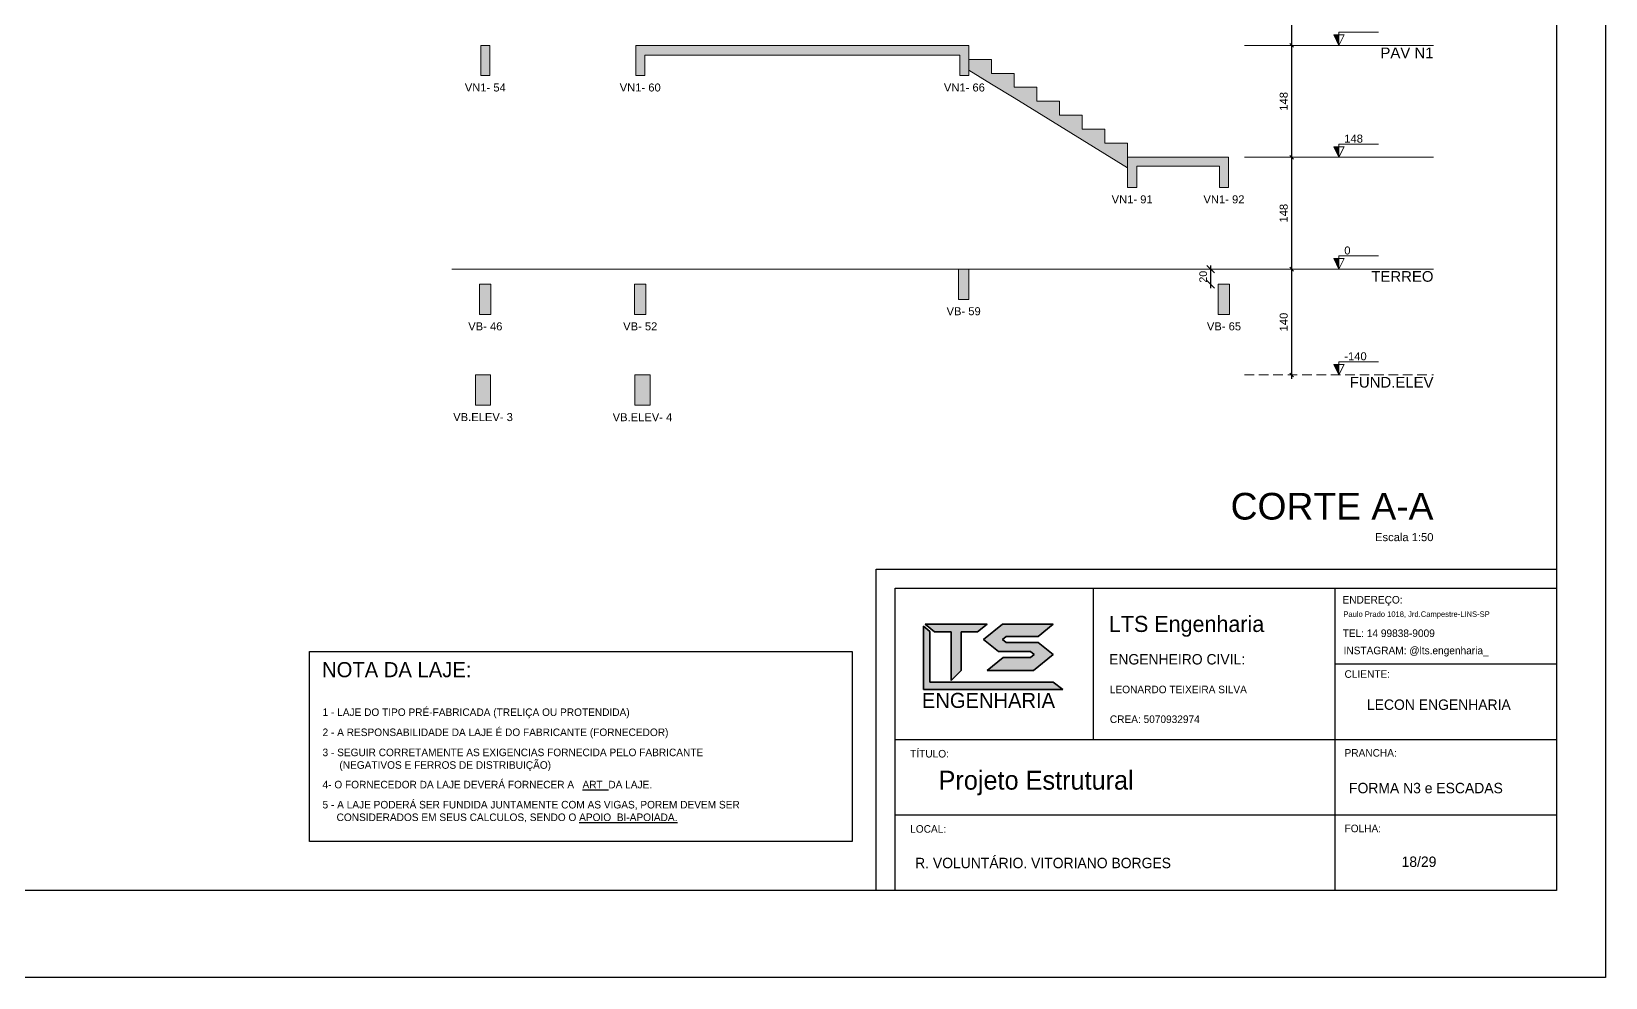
# Model space of a CAD drawing. Header units: millimetres. Extents: x -8 to 605, y -494 to 220.
# Drawn here: x 34.38 to 76.04, y -494.08 to -469.05 of the extents above; entities that cross this region are included whole.
import ezdxf

# ---------------------------------------------------------------- set-up
doc = ezdxf.new("R2010")
doc.units = ezdxf.units.MM
doc.header["$MEASUREMENT"] = 0
doc.linetypes.add('DASHED', pattern=[1.905, 1.27, -0.635])
doc.linetypes.add('NULL', pattern=[0])
for name, color, linetype, lineweight in [('Cotas', 1, 'Continuous', 0), ('FO-Cotas', 5, 'Continuous', 5), ('FO-Elementos cortados', 159, 'Continuous', 5), ('FO-Hachuras', 153, 'Continuous', 5), ('FO-Indicações', 7, 'Continuous', 5), ('FO-Níveis', 9, 'DASHED', 5), ('FO-Textos das vigas', 7, 'Continuous', 5), ('FO-Títulos', 1, 'Continuous', 20)]:
    doc.layers.add(name, color=color, linetype=linetype, lineweight=lineweight)
for name, color, linetype in [('FOLHA', 7, 'Continuous'), ('TEXTO-VB', 1, 'Continuous'), ('Textos', 7, 'Continuous')]:
    doc.layers.add(name, color=color, linetype=linetype)
doc.styles.add('Arial', font='arial.ttf')
doc.dimstyles.new('UM_50.000000', dxfattribs={"dimtxt": 0.18, "dimasz": 0.1, "dimexe": 0.1, "dimexo": 0.2, "dimgap": 0, "dimtad": 1, "dimtih": 1, "dimtoh": 1, "dimdec": 1, "dimlfac": 50, "dimzin": 0, "dimdsep": 46, "dimtxsty": 'Standard', "dimcen": 0.09, "dimdle": 0.1, "dimadec": 1, "dimazin": 2, "dimtfac": 1, "dimtdec": 4, "dimtofl": 0, "dimtmove": 0, "dimatfit": 3, "dimfxl": 1, "dimtolj": 1, "dimarcsym": 0})

# ---------------------------------------------------------------- blocks, each defined once
blk = doc.blocks.new('_Oblique')
at = {"color": 0, "linetype": 'ByBlock', "lineweight": -2}
blk.add_line((-0.5, -0.5), (0.5, 0.5), dxfattribs=at)
blk = doc.blocks.new('*D4070')
at = {"layer": 'Defpoints', "color": 0, "linetype": 'Continuous', "transparency": 16777216}
for p in [(67.74, -475.333), (67.74, -475.333), (67.74, -478.133)]:
    blk.add_point(p, dxfattribs=at)
at = {"layer": 'FO-Cotas', "color": 0, "linetype": 'Continuous', "lineweight": -2, "transparency": 16777216}
blk.add_line((67.74, -478.233), (67.74, -475.233), dxfattribs=at)
at = {"layer": 'FO-Cotas', "color": 0, "linetype": 'Continuous', "lineweight": -2, "transparency": 16777216, "xscale": 0.1, "yscale": 0.1, "zscale": 0.1}
for p, rotation in [((67.74, -475.333), 90), ((67.74, -478.133), 270)]:
    blk.add_blockref('_Oblique', p, dxfattribs=dict(at, rotation=rotation))
at = {"layer": 'FO-Cotas', "color": 7, "linetype": 'Continuous', "transparency": 16777216, "insert": (67.528, -476.733), "char_height": 0.2118, "attachment_point": 5, "rotation": 90, "style": 'Arial'}
blk.add_mtext('\\A1;140', dxfattribs=at)
blk = doc.blocks.new('*D4071')
at = {"layer": 'Defpoints', "color": 0, "linetype": 'Continuous', "transparency": 16777216}
for p in [(67.74, -472.373), (67.74, -472.373), (67.74, -475.333)]:
    blk.add_point(p, dxfattribs=at)
at = {"layer": 'FO-Cotas', "color": 0, "linetype": 'Continuous', "lineweight": -2, "transparency": 16777216}
blk.add_line((67.74, -475.433), (67.74, -472.273), dxfattribs=at)
at = {"layer": 'FO-Cotas', "color": 0, "linetype": 'Continuous', "lineweight": -2, "transparency": 16777216, "xscale": 0.1, "yscale": 0.1, "zscale": 0.1}
for p, rotation in [((67.74, -472.373), 90), ((67.74, -475.333), 270)]:
    blk.add_blockref('_Oblique', p, dxfattribs=dict(at, rotation=rotation))
at = {"layer": 'FO-Cotas', "color": 7, "linetype": 'Continuous', "transparency": 16777216, "insert": (67.528, -473.853), "char_height": 0.2118, "attachment_point": 5, "rotation": 90, "style": 'Arial'}
blk.add_mtext('\\A1;148', dxfattribs=at)
blk = doc.blocks.new('*D4072')
at = {"layer": 'Defpoints', "color": 0, "linetype": 'Continuous', "transparency": 16777216}
for p in [(67.74, -469.413), (67.74, -469.413), (67.74, -472.373)]:
    blk.add_point(p, dxfattribs=at)
at = {"layer": 'FO-Cotas', "color": 0, "linetype": 'Continuous', "lineweight": -2, "transparency": 16777216}
blk.add_line((67.74, -472.473), (67.74, -469.313), dxfattribs=at)
at = {"layer": 'FO-Cotas', "color": 0, "linetype": 'Continuous', "lineweight": -2, "transparency": 16777216, "xscale": 0.1, "yscale": 0.1, "zscale": 0.1}
for p, rotation in [((67.74, -469.413), 90), ((67.74, -472.373), 270)]:
    blk.add_blockref('_Oblique', p, dxfattribs=dict(at, rotation=rotation))
at = {"layer": 'FO-Cotas', "color": 7, "linetype": 'Continuous', "transparency": 16777216, "insert": (67.528, -470.893), "char_height": 0.2118, "attachment_point": 5, "rotation": 90, "style": 'Arial'}
blk.add_mtext('\\A1;148', dxfattribs=at)
blk = doc.blocks.new('*D4073')
at = {"layer": 'Defpoints', "color": 0, "linetype": 'Continuous', "transparency": 16777216}
for p in [(67.74, -466.453), (67.74, -466.453), (67.74, -469.413)]:
    blk.add_point(p, dxfattribs=at)
at = {"layer": 'FO-Cotas', "color": 0, "linetype": 'Continuous', "lineweight": -2, "transparency": 16777216}
blk.add_line((67.74, -469.513), (67.74, -466.353), dxfattribs=at)
at = {"layer": 'FO-Cotas', "color": 0, "linetype": 'Continuous', "lineweight": -2, "transparency": 16777216, "xscale": 0.1, "yscale": 0.1, "zscale": 0.1}
for p, rotation in [((67.74, -466.453), 90), ((67.74, -469.413), 270)]:
    blk.add_blockref('_Oblique', p, dxfattribs=dict(at, rotation=rotation))
at = {"layer": 'FO-Cotas', "color": 7, "linetype": 'Continuous', "transparency": 16777216, "insert": (67.528, -467.933), "char_height": 0.2118, "attachment_point": 5, "rotation": 90, "style": 'Arial'}
blk.add_mtext('\\A1;148', dxfattribs=at)
blk = doc.blocks.new('*D4081')
at = {"layer": 'Cotas', "color": 0, "lineweight": -2, "transparency": 16777216}
blk.add_line((65.596, -475.833), (65.596, -475.233), dxfattribs=at)
at = {"layer": 'Defpoints', "color": 0, "transparency": 16777216}
for p in [(65.449, -475.333), (65.596, -475.333), (65.449, -475.733)]:
    blk.add_point(p, dxfattribs=at)
at = {"layer": 'Cotas', "color": 0, "lineweight": -2, "transparency": 16777216, "xscale": 0.2, "yscale": 0.2, "zscale": 0.2}
for p, rotation in [((65.596, -475.333), 90), ((65.596, -475.733), 270)]:
    blk.add_blockref('_Oblique', p, dxfattribs=dict(at, rotation=rotation))
at = {"layer": 'Cotas', "transparency": 16777216, "insert": (65.396, -475.533), "char_height": 0.2, "attachment_point": 5, "rotation": 90, "style": 'Arial'}
blk.add_mtext('\\A1;20', dxfattribs=at)

msp = doc.modelspace()

# ---------------------------------------------------------------- hatches: boundary and pattern name
h = msp.add_hatch(color=7)
h.dxf.hatch_style = 1
h.paths.add_polyline_path([(58.1611, -484.9165), (57.9936, -484.7824), (57.9936, -486.4579), (61.6797, -486.4579), (61.4284, -486.2569), (58.1611, -486.2569)])
h.paths.add_polyline_path([(58.9904, -484.9288), (59.4261, -484.9288), (59.6774, -484.7277), (59.5936, -484.7277), (58.0354, -484.7277), (58.2867, -484.9288), (58.7223, -484.9288), (58.7223, -486.2182), (58.9904, -485.9501)])
h.paths.add_polyline_path([(60.1827, -485.2105), (60.0819, -485.1298), (60.1827, -485.0491), (61.0266, -485.0491), (61.4284, -484.7277), (60.0819, -484.7277), (59.5792, -485.1298), (59.981, -485.4513), (60.8249, -485.4513), (60.9257, -485.532), (60.8249, -485.6127), (60.0992, -485.6127), (59.6774, -485.9501), (60.9057, -485.9501), (61.4284, -485.532), (61.0266, -485.2105)])
at = {"layer": 'FO-Hachuras', "linetype": 'Continuous', "ltscale": 0.2}
for points in [[(46.2761, -470.2127), (46.5161, -470.2127), (46.5161, -469.4127), (46.2761, -469.4127), (46.2761, -470.2127)], [(50.3761, -470.2127), (50.6161, -470.2127), (50.6161, -469.4127), (50.3761, -469.4127), (50.3761, -470.2127)], [(50.4961, -469.6727), (59.0761, -469.6727), (59.0761, -469.4127), (50.4961, -469.4127), (50.4961, -469.6727)], [(58.9561, -470.2127), (59.1961, -470.2127), (59.1961, -469.4127), (58.9561, -469.4127), (58.9561, -470.2127)], [(59.1961, -470.0647), (59.7961, -470.4347), (59.7961, -469.7827), (59.1961, -469.7827), (59.1961, -470.0647)], [(59.7961, -470.4347), (60.3961, -470.8047), (60.3961, -470.1527), (59.7961, -470.1527), (59.7961, -470.4347)], [(60.3961, -470.8047), (60.9961, -471.1747), (60.9961, -470.5227), (60.3961, -470.5227), (60.3961, -470.8047)], [(60.9961, -471.1747), (61.5961, -471.5447), (61.5961, -470.8927), (60.9961, -470.8927), (60.9961, -471.1747)], [(61.5961, -471.5447), (62.1961, -471.9147), (62.1961, -471.2627), (61.5961, -471.2627), (61.5961, -471.5447)], [(62.1961, -471.9147), (62.7961, -472.2847), (62.7961, -471.6327), (62.1961, -471.6327), (62.1961, -471.9147)], [(62.7961, -472.2847), (63.3961, -472.6547), (63.3961, -472.0027), (62.7961, -472.0027), (62.7961, -472.2847)], [(63.3961, -473.1727), (63.6361, -473.1727), (63.6361, -472.3727), (63.3961, -472.3727), (63.3961, -473.1727)], [(63.5161, -472.6127), (65.9461, -472.6127), (65.9461, -472.3727), (63.5161, -472.3727), (63.5161, -472.6127)], [(65.8261, -473.1727), (66.0661, -473.1727), (66.0661, -472.3727), (65.8261, -472.3727), (65.8261, -473.1727)], [(58.9161, -476.1327), (59.1961, -476.1327), (59.1961, -475.3327), (58.9161, -475.3327), (58.9161, -476.1327)], [(46.2461, -476.5327), (46.5461, -476.5327), (46.5461, -475.7327), (46.2461, -475.7327), (46.2461, -476.5327)], [(50.3461, -476.5327), (50.6461, -476.5327), (50.6461, -475.7327), (50.3461, -475.7327), (50.3461, -476.5327)], [(65.7961, -476.5327), (66.0961, -476.5327), (66.0961, -475.7327), (65.7961, -475.7327), (65.7961, -476.5327)], [(46.1361, -478.9327), (46.5361, -478.9327), (46.5361, -478.1327), (46.1361, -478.1327), (46.1361, -478.9327)], [(50.3561, -478.9327), (50.7561, -478.9327), (50.7561, -478.1327), (50.3561, -478.1327), (50.3561, -478.9327)]]:
    msp.add_hatch(color=153, dxfattribs=at).paths.add_polyline_path(points)
at = {"layer": 'FO-Indicações', "linetype": 'Continuous', "ltscale": 0.2}
for points in [[(68.9902, -469.4127), (68.9902, -469.1327), (68.8502, -469.1327), (68.9902, -469.4127)], [(68.9902, -472.3727), (68.9902, -472.0927), (68.8502, -472.0927), (68.9902, -472.3727)], [(68.9902, -475.3327), (68.9902, -475.0527), (68.8502, -475.0527), (68.9902, -475.3327)], [(68.9902, -478.1327), (68.9902, -477.8527), (68.8502, -477.8527), (68.9902, -478.1327)]]:
    msp.add_hatch(color=7, dxfattribs=at).paths.add_polyline_path(points)

# ---------------------------------------------------------------- linework, layer by layer
at = {"color": 7}
for p, q in [((76.0444, -375.1755), (76.0444, -494.0755)), ((74.7444, -377.4755), (74.7444, -491.7755)), ((56.7444, -483.2755), (74.7444, -483.2755)), ((56.7444, -483.7755), (56.7444, -483.2755)), ((56.7444, -491.7755), (56.7444, -483.7755)), ((57.2444, -491.7755), (57.2444, -483.7755)), ((57.2444, -483.7755), (74.7444, -483.7755)), ((62.4944, -487.7755), (62.4944, -483.7755)), ((68.8782, -483.7755), (68.8782, -491.7755)), ((74.7444, -483.7755), (74.7444, -491.7755)), ((57.9936, -484.7824), (57.9936, -486.4579)), ((58.1611, -484.9165), (57.9936, -484.7824)), ((57.9936, -484.7824), (57.9936, -486.4579)), ((58.0354, -484.7277), (58.2867, -484.9288)), ((59.6774, -484.7277), (58.0354, -484.7277)), ((58.1611, -486.2569), (58.1611, -484.9165)), ((59.4261, -484.9288), (59.6774, -484.7277)), ((60.0819, -484.7277), (59.5792, -485.1298)), ((61.4284, -484.7277), (60.0819, -484.7277)), ((61.0266, -485.0491), (61.4284, -484.7277)), ((58.2867, -484.9288), (58.7223, -484.9288)), ((58.7223, -484.9288), (58.7223, -486.2182)), ((58.9904, -485.9501), (58.9904, -484.9288)), ((58.9904, -484.9288), (59.4261, -484.9288)), ((59.5792, -485.1298), (59.981, -485.4513)), ((60.0819, -485.1298), (60.1827, -485.0491)), ((60.1827, -485.2105), (60.0819, -485.1298)), ((60.1827, -485.0491), (61.0266, -485.0491)), ((61.0266, -485.2105), (60.1827, -485.2105)), ((61.4284, -485.532), (61.0266, -485.2105)), ((60.0992, -485.6127), (59.6774, -485.9501)), ((59.981, -485.4513), (60.8249, -485.4513)), ((60.8249, -485.6127), (60.0992, -485.6127)), ((60.8249, -485.4513), (60.9257, -485.532)), ((60.9257, -485.532), (60.8249, -485.6127)), ((60.9057, -485.9501), (61.4284, -485.532)), ((58.7223, -486.2182), (58.9904, -485.9501)), ((59.6774, -485.9501), (60.9057, -485.9501)), ((68.8782, -485.7755), (74.7444, -485.7755)), ((57.9936, -486.4579), (61.6797, -486.4579)), ((61.4284, -486.2569), (58.1611, -486.2569)), ((61.6797, -486.4579), (61.4284, -486.2569)), ((57.2444, -487.7755), (74.7444, -487.7755)), ((57.2444, -489.7755), (74.7444, -489.7755)), ((74.7444, -491.7755), (-6.7556, -491.7755)), ((74.7444, -491.7755), (57.2444, -491.7755)), ((74.7444, -491.7755), (57.2444, -491.7755)), ((76.0444, -494.0755), (-8.0556, -494.0755))]:
    msp.add_line(p, q, dxfattribs=at)
for points in [[(58.1611, -486.2569), (61.4284, -486.2569), (61.6797, -486.4579), (57.9936, -486.4579), (57.9936, -484.7824), (58.1611, -484.9165)], [(57.9936, -486.4579), (61.6797, -486.4579), (61.4284, -486.2569), (58.1611, -486.2569), (58.1611, -484.9165), (57.9936, -484.7824)], [(58.7223, -484.9288), (58.2867, -484.9288), (58.0354, -484.7277), (59.5936, -484.7277), (59.6774, -484.7277), (59.4261, -484.9288), (58.9904, -484.9288), (58.9904, -485.9501), (58.7223, -486.2182)], [(58.2867, -484.9288), (58.7223, -484.9288), (58.7223, -486.2182), (58.9904, -485.9501), (58.9904, -484.9288), (59.4261, -484.9288), (59.6774, -484.7277), (58.0354, -484.7277)], [(60.0819, -485.1298), (60.1827, -485.0491), (61.0266, -485.0491), (61.4284, -484.7277), (60.0819, -484.7277), (59.5792, -485.1298), (59.981, -485.4513), (60.8249, -485.4513), (60.9257, -485.532), (60.8249, -485.6127), (60.0992, -485.6127), (59.6774, -485.9501), (60.9057, -485.9501), (61.4284, -485.532), (61.0266, -485.2105), (60.1827, -485.2105), (61.0266, -485.2105), (61.4284, -485.532), (60.9057, -485.9501), (59.6774, -485.9501), (60.0992, -485.6127), (60.8249, -485.6127), (60.9257, -485.532), (60.8249, -485.4513), (59.981, -485.4513), (59.5792, -485.1298), (60.0819, -484.7277), (61.4284, -484.7277), (61.0266, -485.0491), (60.1827, -485.0491), (60.0819, -485.1298), (60.1827, -485.2105)]]:
    msp.add_lwpolyline(points, close=True, dxfattribs=at)
msp.add_lwpolyline([(41.7458, -485.451), (56.1037, -485.451), (56.1037, -490.4729), (41.7458, -490.4729)], close=True)
at = {"layer": 'FO-Elementos cortados'}
for p, q in [((46.5161, -469.4127), (46.2761, -469.4127)), ((46.2761, -469.4127), (46.2761, -470.2127)), ((46.5161, -470.2127), (46.5161, -469.4127)), ((50.3761, -469.4127), (50.3761, -470.2127)), ((50.4961, -469.4127), (50.3761, -469.4127)), ((50.6161, -469.4127), (50.4961, -469.4127)), ((58.9561, -469.4127), (50.6161, -469.4127)), ((59.0761, -469.4127), (58.9561, -469.4127)), ((59.1961, -469.4127), (59.0761, -469.4127)), ((59.1961, -469.7827), (59.1961, -469.4127)), ((50.6161, -470.2127), (50.6161, -469.6727)), ((50.6161, -469.6727), (58.9561, -469.6727)), ((58.9561, -469.6727), (58.9561, -470.2127)), ((59.7961, -469.7827), (59.1961, -469.7827)), ((59.1961, -469.7827), (59.1961, -470.0647)), ((59.7961, -470.1527), (59.7961, -469.7827)), ((46.2761, -470.2127), (46.5161, -470.2127)), ((50.3761, -470.2127), (50.6161, -470.2127)), ((58.9561, -470.2127), (59.1961, -470.2127)), ((59.1961, -470.2127), (59.1961, -470.0647)), ((59.1961, -470.0647), (59.7961, -470.4347)), ((60.3961, -470.1527), (59.7961, -470.1527)), ((60.3961, -470.5227), (60.3961, -470.1527)), ((59.7961, -470.4347), (60.3961, -470.8047)), ((60.9961, -470.5227), (60.3961, -470.5227)), ((60.9961, -470.8927), (60.9961, -470.5227)), ((60.3961, -470.8047), (60.9961, -471.1747)), ((61.5961, -470.8927), (60.9961, -470.8927)), ((60.9961, -471.1747), (61.5961, -471.5447)), ((61.5961, -471.2627), (61.5961, -470.8927)), ((62.1961, -471.2627), (61.5961, -471.2627)), ((61.5961, -471.5447), (62.1961, -471.9147)), ((62.1961, -471.6327), (62.1961, -471.2627)), ((62.7961, -471.6327), (62.1961, -471.6327)), ((62.1961, -471.9147), (62.7961, -472.2847)), ((62.7961, -472.0027), (62.7961, -471.6327)), ((63.3961, -472.0027), (62.7961, -472.0027)), ((63.3961, -472.3727), (63.3961, -472.0027)), ((62.7961, -472.2847), (63.3961, -472.6547)), ((63.5161, -472.3727), (63.3961, -472.3727)), ((63.3961, -472.6547), (63.3961, -472.3727)), ((63.6361, -472.3727), (63.5161, -472.3727)), ((65.8261, -472.3727), (63.6361, -472.3727)), ((65.9461, -472.3727), (65.8261, -472.3727)), ((66.0661, -472.3727), (65.9461, -472.3727)), ((66.0661, -473.1727), (66.0661, -472.3727)), ((63.3961, -472.6547), (63.3961, -473.1727)), ((63.6361, -473.1727), (63.6361, -472.6127)), ((63.6361, -472.6127), (65.8261, -472.6127)), ((65.8261, -472.6127), (65.8261, -473.1727)), ((63.3961, -473.1727), (63.6361, -473.1727)), ((65.8261, -473.1727), (66.0661, -473.1727)), ((59.1961, -475.3327), (58.9161, -475.3327)), ((58.9161, -475.3327), (58.9161, -476.1327)), ((59.1961, -476.1327), (59.1961, -475.3327)), ((46.5461, -475.7327), (46.2461, -475.7327)), ((46.2461, -475.7327), (46.2461, -476.5327)), ((46.5461, -476.5327), (46.5461, -475.7327)), ((50.6461, -475.7327), (50.3461, -475.7327)), ((50.3461, -475.7327), (50.3461, -476.5327)), ((50.6461, -476.5327), (50.6461, -475.7327)), ((66.0961, -475.7327), (65.7961, -475.7327)), ((65.7961, -475.7327), (65.7961, -476.5327)), ((66.0961, -476.5327), (66.0961, -475.7327)), ((58.9161, -476.1327), (59.1961, -476.1327)), ((46.2461, -476.5327), (46.5461, -476.5327)), ((50.3461, -476.5327), (50.6461, -476.5327)), ((65.7961, -476.5327), (66.0961, -476.5327)), ((46.5361, -478.1327), (46.1361, -478.1327)), ((46.1361, -478.1327), (46.1361, -478.9327)), ((46.5361, -478.9327), (46.5361, -478.1327)), ((50.7561, -478.1327), (50.3561, -478.1327)), ((50.3561, -478.1327), (50.3561, -478.9327)), ((50.7561, -478.9327), (50.7561, -478.1327)), ((46.1361, -478.9327), (46.5361, -478.9327)), ((50.3561, -478.9327), (50.7561, -478.9327))]:
    msp.add_line(p, q, dxfattribs=at)
at = {"layer": 'FO-Indicações'}
for points in [[(68.9902, -469.4127), (69.1302, -469.1327), (68.8502, -469.1327), (68.9902, -469.4127), (68.9902, -469.0627), (70.0402, -469.0627)], [(68.9902, -472.3727), (69.1302, -472.0927), (68.8502, -472.0927), (68.9902, -472.3727), (68.9902, -472.0227), (70.0402, -472.0227)], [(68.9902, -475.3327), (69.1302, -475.0527), (68.8502, -475.0527), (68.9902, -475.3327), (68.9902, -474.9827), (70.0402, -474.9827)], [(68.9902, -478.1327), (69.1302, -477.8527), (68.8502, -477.8527), (68.9902, -478.1327), (68.9902, -477.7827), (70.0402, -477.7827)]]:
    msp.add_lwpolyline(points, dxfattribs=at)
at = {"layer": 'FO-Níveis', "linetype": 'Continuous', "ltscale": 0.2}
for p, q in [((66.4902, -469.4127), (71.4902, -469.4127)), ((66.4902, -472.3727), (71.4902, -472.3727)), ((66.4902, -475.3327), (71.4902, -475.3327))]:
    msp.add_line(p, q, dxfattribs=at)
at = {"layer": 'FO-Níveis', "ltscale": 0.2}
msp.add_line((66.4902, -478.1327), (71.4902, -478.1327), dxfattribs=at)
at = {"layer": 'FO-Títulos'}
msp.add_line((66.4902, -475.3327), (45.5086, -475.3327), dxfattribs=at)

# ---------------------------------------------------------------- texts
at = {"color": 7}
for s, height, p in [('ENDEREÇO:', 0.2, (69.0835, -484.1816)), ('LTS Engenharia', 0.425339, (62.9007, -484.933)), ('Paulo Prado 1018, Jrd.Campestre-LINS-SP', 0.144994, (69.1065, -484.5335)), ('TEL: 14 99838-9009', 0.2, (69.0876, -485.0662)), ('INSTAGRAM: @lts.engenharia_', 0.2, (69.1121, -485.5229)), ('ENGENHEIRO CIVIL:', 0.275339, (62.9053, -485.7934)), ('CLIENTE:', 0.2, (69.1377, -486.1465)), ('ENGENHARIA', 0.39848, (57.9514, -486.9433)), ('LEONARDO TEIXEIRA SILVA', 0.2, (62.9255, -486.5542)), ('CREA: 5070932974', 0.2, (62.9265, -487.3413)), ('TÍTULO:', 0.2, (57.6411, -488.2543)), ('PRANCHA:', 0.2, (69.1377, -488.2319)), ('Projeto Estrutural', 0.5, (58.3916, -489.1048)), ('LOCAL:', 0.2, (57.6411, -490.2441)), ('FOLHA:', 0.2, (69.1377, -490.2312))]:
    msp.add_text(s, height=height, dxfattribs=at).set_placement(p)
at = {"layer": 'FO-Indicações', "linetype": 'NULL', "ltscale": 0.2, "line_spacing_factor": 0.798, "style": 'Arial'}
for s, insert, char_height, width, attachment_point in [('PAV N1', (71.4907, -469.7515), 0.2824, 2.807211, 9), ('148', (69.1307, -471.9878), 0.2118, 0.987001, 7), ('0', (69.1307, -474.9478), 0.2118, 0.329, 7), ('TERREO', (71.4907, -475.6715), 0.2824, 3.288927, 9), ('-140', (69.1307, -477.7478), 0.2118, 1.183949, 7), ('FUND.ELEV', (71.4907, -478.4715), 0.2824, 4.429289, 9)]:
    msp.add_mtext(s, dxfattribs=dict(at, insert=insert, char_height=char_height, width=width, attachment_point=attachment_point))
at = {"layer": 'FO-Textos das vigas', "linetype": 'NULL', "ltscale": 0.2, "char_height": 0.2118, "attachment_point": 8, "line_spacing_factor": 0.798, "style": 'Arial'}
for s, insert, width in [('VN1- 54', (46.3957, -470.6358), 2.170627), ('VN1- 60', (50.4957, -470.6358), 2.170627), ('VN1- 66', (59.0757, -470.6358), 2.170627), ('VN1- 91', (63.5157, -473.5958), 2.170627), ('VN1- 92', (65.9457, -473.5958), 2.170627), ('VB- 59', (59.0557, -476.5558), 1.809017), ('VB- 46', (46.3957, -476.9558), 1.809017), ('VB- 52', (50.4957, -476.9558), 1.809017), ('VB- 65', (65.9457, -476.9558), 1.809017), ('VB.ELEV- 3', (46.3357, -479.3558), 3.157951), ('VB.ELEV- 4', (50.5557, -479.3558), 3.157951)]:
    msp.add_mtext(s, dxfattribs=dict(at, insert=insert, width=width))
at = {"layer": 'FO-Títulos', "linetype": 'NULL', "ltscale": 0.2, "attachment_point": 9, "line_spacing_factor": 0.798, "style": 'Arial'}
for s, insert, char_height, width in [('CORTE A-A', (71.4907, -481.9688), 0.706, 10.742823), ('Escala 1:50', (71.4907, -482.5328), 0.2118, 3.092086)]:
    msp.add_mtext(s, dxfattribs=dict(at, insert=insert, char_height=char_height, width=width))
at = {"layer": 'FOLHA'}
for s, height, p in [('LECON ENGENHARIA', 0.275339, (69.7306, -486.9942)), ('FORMA N3 e ESCADAS', 0.275339, (69.2552, -489.2003)), ('R. VOLUNTÁRIO. VITORIANO BORGES', 0.275339, (57.772, -491.1831)), ('18/29', 0.27534, (70.6471, -491.1498))]:
    msp.add_text(s, height=height, dxfattribs=at).set_placement(p)
at = {"layer": 'TEXTO-VB', "char_height": 0.2, "width": 17.778, "attachment_point": 1}
for s, insert in [('1 - LAJE DO TIPO PRÉ-FABRICADA (TRELIÇA OU PROTENDIDA)', (42.088, -486.9557)), ('2 - A RESPONSABILIDADE DA LAJE É DO FABRICANTE (FORNECEDOR)', (42.088, -487.4877)), ('3 - SEGUIR CORRETAMENTE AS EXIGENCIAS FORNECIDA PELO FABRICANTE\\P      (NEGATIVOS E FERROS DE DISTRIBUIÇÃO)', (42.088, -488.0196)), ('4- O FORNECEDOR DA LAJE DEVERÁ FORNECER A  {\\L ART } DA LAJE.', (42.088, -488.8707)), ('5 - A LAJE PODERÁ SER FUNDIDA JUNTAMENTE COM AS VIGAS, POREM DEVEM SER\\P     CONSIDERADOS EM SEUS CALCULOS, SENDO O {\\LAPOIO  BI-APOIADA.}', (42.088, -489.4026))]:
    msp.add_mtext(s, dxfattribs=dict(at, insert=insert))
at = {"layer": 'Textos', "insert": (42.075, -485.73), "char_height": 0.4, "width": 5.894, "attachment_point": 1}
msp.add_mtext('NOTA DA LAJE:', dxfattribs=at)

# ---------------------------------------------------------------- dimensions: what is measured, and where the dimension line sits
at = {"layer": 'Cotas'}
dim = msp.add_linear_dim(base=(65.5956, -475.3327), p1=(65.4489, -475.7327), p2=(65.4489, -475.3327), angle=90, dimstyle='UM_50.000000', override={"dimtxt": 0.2, "dimasz": 0.2, "dimexe": 0.1, "dimexo": 0.2, "dimtad": 1, "dimtih": 0, "dimtoh": 0, "dimdec": 1, "dimlfac": 50, "dimzin": 8, "dimtxsty": 'Arial', "dimblk": 'Oblique', "dimblk1": 'Oblique', "dimblk2": 'Oblique', "dimsah": 1, "dimdle": 0.1, "dimse1": 1, "dimse2": 1, "dimclrt": 256, "dimadec": 1, "dimazin": 3, "dimtmove": 2, "dimldrblk": 'Oblique'}, dxfattribs=at)
dim.commit()
dim.dimension.update_dxf_attribs({"geometry": '*D4081', "text_midpoint": (65.3956, -475.5327), "dimtype": 160, "text_rotation": 90})
at = {"layer": 'FO-Cotas', "linetype": 'Continuous'}
for base, p1, p2, picture, middle in [((67.7402, -466.4527), (67.7402, -469.4127), (67.7402, -466.4527), '*D4073', (67.5284, -467.9327)), ((67.7402, -469.4127), (67.7402, -472.3727), (67.7402, -469.4127), '*D4072', (67.5284, -470.8927)), ((67.7402, -472.3727), (67.7402, -475.3327), (67.7402, -472.3727), '*D4071', (67.5284, -473.8527)), ((67.7402, -475.3327), (67.7402, -478.1327), (67.7402, -475.3327), '*D4070', (67.5284, -476.7327))]:
    dim = msp.add_linear_dim(base=base, p1=p1, p2=p2, angle=90, dimstyle='UM_50.000000', override={"dimtxt": 0.2118, "dimasz": 0.1, "dimexe": 0.1, "dimexo": 0.2, "dimtad": 1, "dimtih": 0, "dimtoh": 0, "dimdec": 1, "dimlfac": 50, "dimzin": 8, "dimtxsty": 'Arial', "dimblk": 'Oblique', "dimblk1": 'Oblique', "dimblk2": 'Oblique', "dimsah": 1, "dimdle": 0.1, "dimse1": 1, "dimse2": 1, "dimclrt": 7, "dimadec": 1, "dimazin": 3, "dimtmove": 2, "dimldrblk": 'Oblique'}, dxfattribs=at)
    dim.commit()
    dim.dimension.update_dxf_attribs({"geometry": picture, "text_midpoint": middle, "dimtype": 160, "text_rotation": 90})

doc.saveas('drawing.dxf')
